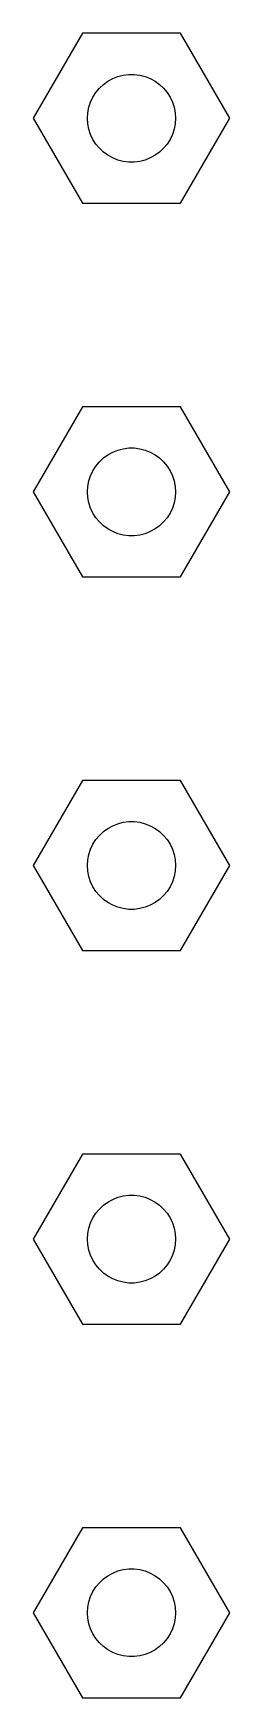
# Model space of a CAD drawing. Header units: metres. Extents: x -3.3 to 3.3, y 60.9 to 117.6.
import ezdxf

# ---------------------------------------------------------------- set-up
doc = ezdxf.new("R2010")
doc.units = ezdxf.units.M

msp = doc.modelspace()

# ---------------------------------------------------------------- linework, layer by layer
for p, q in [((-1.673, 117.648), (-3.347, 114.75)), ((1.673, 117.648), (-1.673, 117.648)), ((3.347, 114.75), (1.673, 117.648)), ((-1.093, 115.777), (-0.956, 115.906)), ((-0.956, 115.906), (-0.804, 116.016)), ((-0.804, 116.016), (-0.639, 116.107)), ((-0.639, 116.107), (-0.464, 116.177)), ((-0.464, 116.177), (-0.281, 116.223)), ((-0.281, 116.223), (-0.094, 116.247)), ((-0.094, 116.247), (0.094, 116.247)), ((0.094, 116.247), (0.281, 116.223)), ((0.281, 116.223), (0.464, 116.177)), ((0.464, 116.177), (0.639, 116.107)), ((0.639, 116.107), (0.804, 116.016)), ((0.804, 116.016), (0.956, 115.906)), ((0.956, 115.906), (1.093, 115.777)), ((-1.453, 115.123), (-1.395, 115.302)), ((-1.395, 115.302), (-1.314, 115.473)), ((-1.314, 115.473), (-1.214, 115.632)), ((-1.214, 115.632), (-1.093, 115.777)), ((1.093, 115.777), (1.214, 115.632)), ((1.214, 115.632), (1.314, 115.473)), ((1.314, 115.473), (1.395, 115.302)), ((1.395, 115.302), (1.453, 115.123)), ((-3.347, 114.75), (-1.673, 111.852)), ((-1.5, 114.75), (-1.488, 114.938)), ((-1.488, 114.562), (-1.5, 114.75)), ((-1.488, 114.938), (-1.453, 115.123)), ((1.453, 115.123), (1.488, 114.938)), ((1.488, 114.938), (1.5, 114.75)), ((1.5, 114.75), (1.488, 114.562)), ((1.673, 111.852), (3.347, 114.75)), ((-1.453, 114.377), (-1.488, 114.562)), ((-1.395, 114.198), (-1.453, 114.377)), ((-1.314, 114.027), (-1.395, 114.198)), ((1.395, 114.198), (1.314, 114.027)), ((1.453, 114.377), (1.395, 114.198)), ((1.488, 114.562), (1.453, 114.377)), ((-1.214, 113.868), (-1.314, 114.027)), ((-1.093, 113.723), (-1.214, 113.868)), ((-0.956, 113.594), (-1.093, 113.723)), ((-0.804, 113.484), (-0.956, 113.594)), ((0.956, 113.594), (0.804, 113.484)), ((1.093, 113.723), (0.956, 113.594)), ((1.214, 113.868), (1.093, 113.723)), ((1.314, 114.027), (1.214, 113.868)), ((-0.639, 113.393), (-0.804, 113.484)), ((-0.464, 113.323), (-0.639, 113.393)), ((-0.281, 113.277), (-0.464, 113.323)), ((-0.094, 113.253), (-0.281, 113.277)), ((0.094, 113.253), (-0.094, 113.253)), ((0.281, 113.277), (0.094, 113.253)), ((0.464, 113.323), (0.281, 113.277)), ((0.639, 113.393), (0.464, 113.323)), ((0.804, 113.484), (0.639, 113.393)), ((-1.673, 111.852), (1.673, 111.852)), ((-1.673, 104.898), (-3.347, 102)), ((1.673, 104.898), (-1.673, 104.898)), ((3.347, 102), (1.673, 104.898)), ((-0.639, 103.357), (-0.464, 103.427)), ((-0.464, 103.427), (-0.281, 103.473)), ((-0.281, 103.473), (-0.094, 103.497)), ((-0.094, 103.497), (0.094, 103.497)), ((0.094, 103.497), (0.281, 103.473)), ((0.281, 103.473), (0.464, 103.427)), ((0.464, 103.427), (0.639, 103.357)), ((-1.314, 102.723), (-1.214, 102.882)), ((-1.214, 102.882), (-1.093, 103.027)), ((-1.093, 103.027), (-0.956, 103.156)), ((-0.956, 103.156), (-0.804, 103.266)), ((-0.804, 103.266), (-0.639, 103.357)), ((0.639, 103.357), (0.804, 103.266)), ((0.804, 103.266), (0.956, 103.156)), ((0.956, 103.156), (1.093, 103.027)), ((1.093, 103.027), (1.214, 102.882)), ((1.214, 102.882), (1.314, 102.723)), ((-1.488, 102.188), (-1.453, 102.373)), ((-1.453, 102.373), (-1.395, 102.552)), ((-1.395, 102.552), (-1.314, 102.723)), ((1.314, 102.723), (1.395, 102.552)), ((1.395, 102.552), (1.453, 102.373)), ((1.453, 102.373), (1.488, 102.188)), ((-3.347, 102), (-1.673, 99.102)), ((-1.5, 102), (-1.488, 102.188)), ((-1.488, 101.812), (-1.5, 102)), ((-1.453, 101.627), (-1.488, 101.812)), ((1.488, 101.812), (1.453, 101.627)), ((1.488, 102.188), (1.5, 102)), ((1.5, 102), (1.488, 101.812)), ((1.673, 99.102), (3.347, 102)), ((-1.395, 101.448), (-1.453, 101.627)), ((-1.314, 101.277), (-1.395, 101.448)), ((-1.214, 101.118), (-1.314, 101.277)), ((-1.093, 100.973), (-1.214, 101.118)), ((1.214, 101.118), (1.093, 100.973)), ((1.314, 101.277), (1.214, 101.118)), ((1.395, 101.448), (1.314, 101.277)), ((1.453, 101.627), (1.395, 101.448)), ((-0.956, 100.844), (-1.093, 100.973)), ((-0.804, 100.734), (-0.956, 100.844)), ((-0.639, 100.643), (-0.804, 100.734)), ((-0.464, 100.573), (-0.639, 100.643)), ((-0.281, 100.527), (-0.464, 100.573)), ((0.464, 100.573), (0.281, 100.527)), ((0.639, 100.643), (0.464, 100.573)), ((0.804, 100.734), (0.639, 100.643)), ((0.956, 100.844), (0.804, 100.734)), ((1.093, 100.973), (0.956, 100.844)), ((-0.094, 100.503), (-0.281, 100.527)), ((0.094, 100.503), (-0.094, 100.503)), ((0.281, 100.527), (0.094, 100.503)), ((-1.673, 99.102), (1.673, 99.102)), ((-1.673, 92.148), (-3.347, 89.25)), ((1.673, 92.148), (-1.673, 92.148)), ((3.347, 89.25), (1.673, 92.148)), ((-1.093, 90.277), (-0.956, 90.406)), ((-0.956, 90.406), (-0.804, 90.516)), ((-0.804, 90.516), (-0.639, 90.607)), ((-0.639, 90.607), (-0.464, 90.677)), ((-0.464, 90.677), (-0.281, 90.723)), ((-0.281, 90.723), (-0.094, 90.747)), ((-0.094, 90.747), (0.094, 90.747)), ((0.094, 90.747), (0.281, 90.723)), ((0.281, 90.723), (0.464, 90.677)), ((0.464, 90.677), (0.639, 90.607)), ((0.639, 90.607), (0.804, 90.516)), ((0.804, 90.516), (0.956, 90.406)), ((0.956, 90.406), (1.093, 90.277)), ((-1.453, 89.623), (-1.395, 89.802)), ((-1.395, 89.802), (-1.314, 89.973)), ((-1.314, 89.973), (-1.214, 90.132)), ((-1.214, 90.132), (-1.093, 90.277)), ((1.093, 90.277), (1.214, 90.132)), ((1.214, 90.132), (1.314, 89.973)), ((1.314, 89.973), (1.395, 89.802)), ((1.395, 89.802), (1.453, 89.623)), ((-3.347, 89.25), (-1.673, 86.352)), ((-1.5, 89.25), (-1.488, 89.438)), ((-1.488, 89.062), (-1.5, 89.25)), ((-1.488, 89.438), (-1.453, 89.623)), ((1.453, 89.623), (1.488, 89.438)), ((1.488, 89.438), (1.5, 89.25)), ((1.5, 89.25), (1.488, 89.062)), ((1.673, 86.352), (3.347, 89.25)), ((-1.453, 88.877), (-1.488, 89.062)), ((-1.395, 88.698), (-1.453, 88.877)), ((-1.314, 88.527), (-1.395, 88.698)), ((1.395, 88.698), (1.314, 88.527)), ((1.453, 88.877), (1.395, 88.698)), ((1.488, 89.062), (1.453, 88.877)), ((-1.214, 88.368), (-1.314, 88.527)), ((-1.093, 88.223), (-1.214, 88.368)), ((-0.956, 88.094), (-1.093, 88.223)), ((-0.804, 87.984), (-0.956, 88.094)), ((0.956, 88.094), (0.804, 87.984)), ((1.093, 88.223), (0.956, 88.094)), ((1.214, 88.368), (1.093, 88.223)), ((1.314, 88.527), (1.214, 88.368)), ((-0.639, 87.893), (-0.804, 87.984)), ((-0.464, 87.823), (-0.639, 87.893)), ((-0.281, 87.777), (-0.464, 87.823)), ((-0.094, 87.753), (-0.281, 87.777)), ((0.094, 87.753), (-0.094, 87.753)), ((0.281, 87.777), (0.094, 87.753)), ((0.464, 87.823), (0.281, 87.777)), ((0.639, 87.893), (0.464, 87.823)), ((0.804, 87.984), (0.639, 87.893)), ((-1.673, 86.352), (1.673, 86.352)), ((-1.673, 79.398), (-3.347, 76.5)), ((1.673, 79.398), (-1.673, 79.398)), ((3.347, 76.5), (1.673, 79.398)), ((-0.804, 77.766), (-0.639, 77.857)), ((-0.639, 77.857), (-0.464, 77.927)), ((-0.464, 77.927), (-0.281, 77.973)), ((-0.281, 77.973), (-0.094, 77.997)), ((-0.094, 77.997), (0.094, 77.997)), ((0.094, 77.997), (0.281, 77.973)), ((0.281, 77.973), (0.464, 77.927)), ((0.464, 77.927), (0.639, 77.857)), ((0.639, 77.857), (0.804, 77.766)), ((-1.314, 77.223), (-1.214, 77.382)), ((-1.214, 77.382), (-1.093, 77.527)), ((-1.093, 77.527), (-0.956, 77.656)), ((-0.956, 77.656), (-0.804, 77.766)), ((0.804, 77.766), (0.956, 77.656)), ((0.956, 77.656), (1.093, 77.527)), ((1.093, 77.527), (1.214, 77.382)), ((1.214, 77.382), (1.314, 77.223)), ((-1.5, 76.5), (-1.488, 76.688)), ((-1.488, 76.688), (-1.453, 76.873)), ((-1.453, 76.873), (-1.395, 77.052)), ((-1.395, 77.052), (-1.314, 77.223)), ((1.314, 77.223), (1.395, 77.052)), ((1.395, 77.052), (1.453, 76.873)), ((1.453, 76.873), (1.488, 76.688)), ((1.488, 76.688), (1.5, 76.5)), ((-3.347, 76.5), (-1.673, 73.602)), ((-1.488, 76.312), (-1.5, 76.5)), ((-1.453, 76.127), (-1.488, 76.312)), ((-1.395, 75.948), (-1.453, 76.127)), ((1.453, 76.127), (1.395, 75.948)), ((1.488, 76.312), (1.453, 76.127)), ((1.5, 76.5), (1.488, 76.312)), ((1.673, 73.602), (3.347, 76.5)), ((-1.314, 75.777), (-1.395, 75.948)), ((-1.214, 75.618), (-1.314, 75.777)), ((-1.093, 75.473), (-1.214, 75.618)), ((1.214, 75.618), (1.093, 75.473)), ((1.314, 75.777), (1.214, 75.618)), ((1.395, 75.948), (1.314, 75.777)), ((-0.956, 75.344), (-1.093, 75.473)), ((-0.804, 75.234), (-0.956, 75.344)), ((-0.639, 75.143), (-0.804, 75.234)), ((-0.464, 75.073), (-0.639, 75.143)), ((-0.281, 75.027), (-0.464, 75.073)), ((-0.094, 75.003), (-0.281, 75.027)), ((0.094, 75.003), (-0.094, 75.003)), ((0.281, 75.027), (0.094, 75.003)), ((0.464, 75.073), (0.281, 75.027)), ((0.639, 75.143), (0.464, 75.073)), ((0.804, 75.234), (0.639, 75.143)), ((0.956, 75.344), (0.804, 75.234)), ((1.093, 75.473), (0.956, 75.344)), ((-1.673, 73.602), (1.673, 73.602)), ((-1.673, 66.648), (-3.347, 63.75)), ((1.673, 66.648), (-1.673, 66.648)), ((3.347, 63.75), (1.673, 66.648)), ((-1.214, 64.632), (-1.093, 64.777)), ((-1.093, 64.777), (-0.956, 64.906)), ((-0.956, 64.906), (-0.804, 65.016)), ((-0.804, 65.016), (-0.639, 65.107)), ((-0.639, 65.107), (-0.464, 65.177)), ((-0.464, 65.177), (-0.281, 65.223)), ((-0.281, 65.223), (-0.094, 65.247)), ((-0.094, 65.247), (0.094, 65.247)), ((0.094, 65.247), (0.281, 65.223)), ((0.281, 65.223), (0.464, 65.177)), ((0.464, 65.177), (0.639, 65.107)), ((0.639, 65.107), (0.804, 65.016)), ((0.804, 65.016), (0.956, 64.906)), ((0.956, 64.906), (1.093, 64.777)), ((1.093, 64.777), (1.214, 64.632)), ((-1.453, 64.123), (-1.395, 64.302)), ((-1.395, 64.302), (-1.314, 64.473)), ((-1.314, 64.473), (-1.214, 64.632)), ((1.214, 64.632), (1.314, 64.473)), ((1.314, 64.473), (1.395, 64.302)), ((1.395, 64.302), (1.453, 64.123)), ((-3.347, 63.75), (-1.673, 60.852)), ((-1.5, 63.75), (-1.488, 63.938)), ((-1.488, 63.562), (-1.5, 63.75)), ((-1.488, 63.938), (-1.453, 64.123)), ((1.453, 64.123), (1.488, 63.938)), ((1.488, 63.938), (1.5, 63.75)), ((1.5, 63.75), (1.488, 63.562)), ((1.673, 60.852), (3.347, 63.75)), ((-1.453, 63.377), (-1.488, 63.562)), ((-1.395, 63.198), (-1.453, 63.377)), ((-1.314, 63.027), (-1.395, 63.198)), ((1.395, 63.198), (1.314, 63.027)), ((1.453, 63.377), (1.395, 63.198)), ((1.488, 63.562), (1.453, 63.377)), ((-1.214, 62.868), (-1.314, 63.027)), ((-1.093, 62.723), (-1.214, 62.868)), ((-0.956, 62.594), (-1.093, 62.723)), ((-0.804, 62.483), (-0.956, 62.594)), ((-0.639, 62.393), (-0.804, 62.483)), ((0.804, 62.483), (0.639, 62.393)), ((0.956, 62.594), (0.804, 62.483)), ((1.093, 62.723), (0.956, 62.594)), ((1.214, 62.868), (1.093, 62.723)), ((1.314, 63.027), (1.214, 62.868)), ((-0.464, 62.323), (-0.639, 62.393)), ((-0.281, 62.277), (-0.464, 62.323)), ((-0.094, 62.253), (-0.281, 62.277)), ((0.094, 62.253), (-0.094, 62.253)), ((0.281, 62.277), (0.094, 62.253)), ((0.464, 62.323), (0.281, 62.277)), ((0.639, 62.393), (0.464, 62.323)), ((-1.673, 60.852), (1.673, 60.852))]:
    msp.add_line(p, q)

doc.saveas('drawing.dxf')
